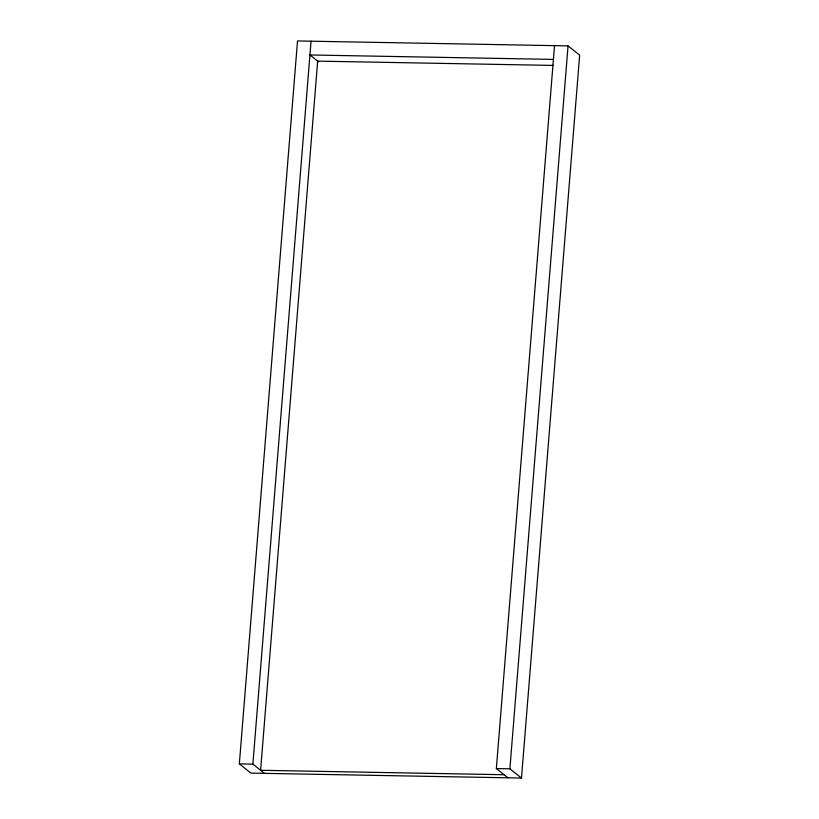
<?xml version="1.0" encoding="UTF-8"?>
<svg xmlns="http://www.w3.org/2000/svg" width="819" height="819" viewBox="0 0 819 819"><rect width="100%" height="100%" fill="white"/><g stroke="black" fill="none" stroke-linecap="round" stroke-linejoin="round"><path stroke-width="1.23" d="M239.343 763.871L297.512 40.95L568.048 45.884L579.657 55.129L521.488 778.05L250.952 773.116L239.343 763.871L252.876 764.117L264.476 773.361M252.876 764.117L311.036 41.196M507.964 777.804L496.355 768.56L554.524 45.639M521.488 778.05L509.889 768.806L568.048 45.884M553.419 59.408L309.93 54.965L318.632 61.896M553.501 65.428L317.67 61.128L260.606 770.28L504.094 774.723M496.355 768.56L509.889 768.806"/></g></svg>
